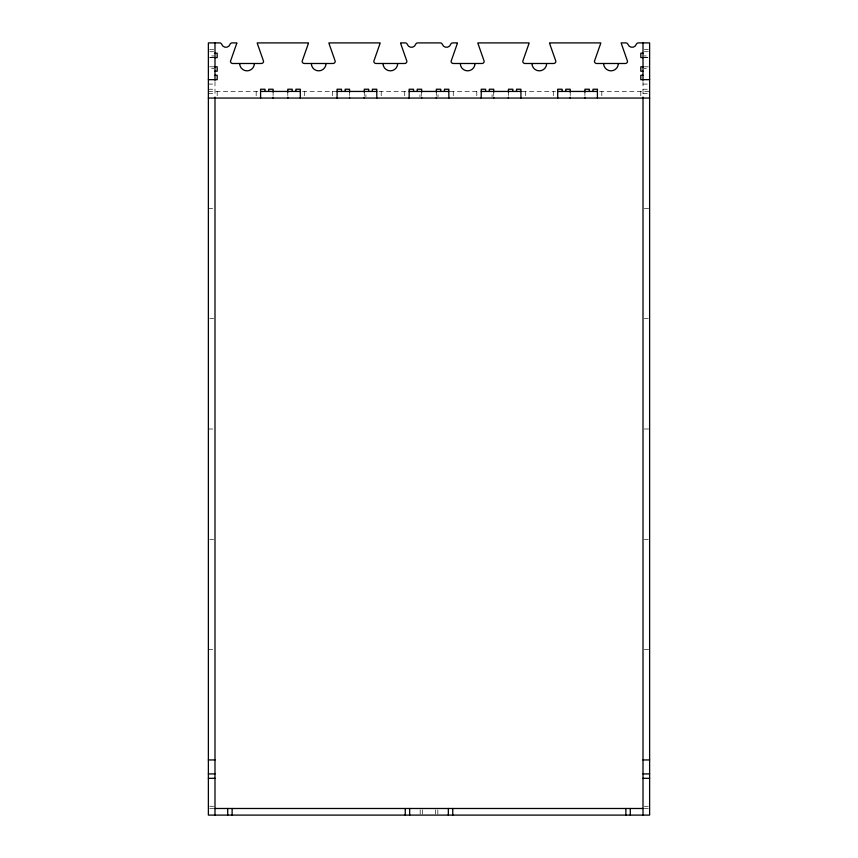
<?xml version="1.0" encoding="UTF-8"?>
<svg xmlns="http://www.w3.org/2000/svg" width="858" height="858" viewBox="0 0 858 858"><rect width="100%" height="100%" fill="white"/><g stroke="black" fill="none" stroke-linecap="round" stroke-linejoin="round"><path stroke-width="0.64" stroke-dasharray="4.29 3.22" d="M209.695 49.517L213.663 49.517M644.337 49.517L648.305 49.517M209.695 51.727L213.663 51.727M644.337 51.727L648.305 51.727M211.679 55.952L213.889 55.952M644.111 55.952L646.321 55.952M210.028 57.336L213.331 57.336M644.669 57.336L647.972 57.336M209.631 57.604L213.663 57.604M643.007 57.604L648.369 57.604M209.631 66.806L214.993 66.806M644.337 66.806L648.369 66.806M211.679 68.458L213.889 68.458M644.111 68.458L646.321 68.458M208.376 84.084L214.993 84.084M643.007 84.084L649.624 84.084M208.376 89.232L214.993 89.232M643.007 89.232L649.624 89.232M208.376 91.441L258.376 91.441M302.509 91.441L335.971 91.441M378.989 91.441L408.043 91.441M449.957 91.441L479.011 91.441M522.029 91.441L555.491 91.441M599.624 91.441L649.624 91.441M208.376 93.64L214.993 93.64M643.007 93.64L649.624 93.64M208.376 208.376L213.663 208.376M644.337 208.376L649.624 208.376M209.695 318.683L213.663 318.683M644.337 318.683L648.305 318.683M208.376 429L213.663 429M644.337 429L649.624 429M209.695 539.317L213.663 539.317M644.337 539.317L648.305 539.317M208.376 649.624L213.663 649.624M644.337 649.624L649.624 649.624M209.695 806.273L213.663 806.273M644.337 806.273L648.305 806.273M209.695 808.483L213.663 808.483M644.337 808.483L648.305 808.483M643.007 81.607L643.007 98.059M640.808 91.441L640.808 98.059M601.823 91.441L601.823 98.059M584.909 91.441L584.909 95.57M570.205 92.761L570.205 95.57M553.292 91.441L553.292 98.059M525.343 91.441L525.343 98.059M508.429 91.441L508.429 95.57M493.715 92.761L493.715 95.57M492.063 94.745L492.063 96.954M476.801 91.441L476.801 98.059M453.271 91.441L453.271 98.059M438.009 94.745L438.009 96.954M437.827 809.802L437.827 815.1M436.357 92.761L436.357 95.57M435.617 809.802L435.617 815.1M422.383 809.802L422.383 815.1M421.643 92.761L421.643 95.57M419.991 94.745L419.991 96.954M420.173 809.802L420.173 815.1M404.729 91.441L404.729 98.059M381.199 91.441L381.199 98.059M365.937 94.745L365.937 96.954M364.285 91.441L364.285 95.57M349.571 92.761L349.571 95.57M332.657 91.441L332.657 98.059M304.708 91.441L304.708 98.059M287.795 91.441L287.795 95.57M273.091 92.761L273.091 95.57M256.177 91.441L256.177 98.059M217.192 91.441L217.192 98.059M214.993 81.607L214.993 98.059"/><path stroke-width="1.29" d="M214.993 53.196L217.192 53.196L217.192 57.604L214.672 57.604M643.007 53.196L640.808 53.196L640.808 57.604L643.328 57.604M214.672 66.806L217.192 66.806L217.192 71.214L214.993 71.214M643.328 66.806L640.808 66.806L640.808 71.214L643.007 71.214M214.993 75.257L217.192 75.257L217.192 79.676L208.376 79.676M643.007 75.257L640.808 75.257L640.808 79.676L649.624 79.676M260.585 91.441L300.3 91.441M337.076 91.441L376.78 91.441M409.148 91.441L448.852 91.441M481.22 91.441L520.924 91.441M557.7 91.441L597.415 91.441M208.376 98.059L649.624 98.059M208.376 759.941L214.993 759.941M643.007 759.941L649.624 759.941M208.376 773.916L214.993 773.916M643.007 773.916L649.624 773.916M208.376 778.324L214.993 778.324M643.007 778.324L649.624 778.324M214.993 808.483L643.007 808.483M643.007 42.9L643.007 80.223M643.007 97.501L643.007 815.1M630.287 808.483L630.287 815.1M625.879 808.483L625.879 815.1M597.415 98.059L597.415 89.232L592.996 89.232L592.996 91.441M589.328 91.441L589.328 89.232L584.909 89.232L584.909 92.267M584.909 97.233L584.909 98.059M570.205 92.267L570.205 89.232L565.787 89.232L565.787 91.441M570.205 97.233L570.205 98.059M562.108 91.441L562.108 89.232L557.7 89.232L557.7 98.059M520.924 98.059L520.924 89.232L516.516 89.232L516.516 91.441M512.837 91.441L512.837 89.232L508.429 89.232L508.429 92.267M508.429 97.233L508.429 98.059M493.715 92.267L493.715 89.232L489.307 89.232L489.307 91.441M493.715 97.233L493.715 98.059M485.628 91.441L485.628 89.232L481.22 89.232L481.22 98.059M452.756 808.483L452.756 815.1M448.852 98.059L448.852 89.232L444.444 89.232L444.444 91.441M448.337 808.483L448.337 815.1M440.765 91.441L440.765 89.232L436.357 89.232L436.357 92.267M436.357 97.233L436.357 98.059M421.643 92.267L421.643 89.232L417.235 89.232L417.235 91.441M421.643 97.233L421.643 98.059M413.556 91.441L413.556 89.232L409.148 89.232L409.148 98.059M409.663 808.483L409.663 815.1M405.244 808.483L405.244 815.1M376.78 98.059L376.78 89.232L372.372 89.232L372.372 91.441M368.693 91.441L368.693 89.232L364.285 89.232L364.285 92.267M364.285 97.233L364.285 98.059M349.571 92.267L349.571 89.232L345.163 89.232L345.163 91.441M349.571 97.233L349.571 98.059M341.484 91.441L341.484 89.232L337.076 89.232L337.076 98.059M300.3 98.059L300.3 89.232L295.892 89.232L295.892 91.441M292.213 91.441L292.213 89.232L287.795 89.232L287.795 92.267M287.795 97.233L287.795 98.059M273.091 92.267L273.091 89.232L268.672 89.232L268.672 91.441M273.091 97.233L273.091 98.059M265.004 91.441L265.004 89.232L260.585 89.232L260.585 98.059M232.121 808.483L232.121 815.1M227.713 808.483L227.713 815.1M214.993 42.9L214.993 80.223M214.993 97.501L214.993 815.1M618.339 63.492A7.357 7.357 0 0 1 610.982 70.849A7.357 7.357 0 0 1 603.624 63.492M546.664 63.492A7.357 7.357 0 0 1 539.317 70.849A7.357 7.357 0 0 1 531.96 63.492M475 63.492A7.357 7.357 0 0 1 467.642 70.849A7.357 7.357 0 0 1 460.296 63.492M397.704 63.492A7.357 7.357 0 0 1 390.358 70.849A7.357 7.357 0 0 1 383 63.492M326.04 63.492A7.357 7.357 0 0 1 318.683 70.849A7.357 7.357 0 0 1 311.336 63.492M254.376 63.492A7.357 7.357 0 0 1 247.018 70.849A7.357 7.357 0 0 1 239.661 63.492M236.69 43.533L230.47 61.283A2.209 2.209 0 0 0 232.679 63.492L261.358 63.492A2.209 2.209 0 0 0 263.567 61.283L257.346 43.533A2.209 2.209 0 0 1 257.261 42.9L308.44 42.9A2.209 2.209 0 0 1 308.354 43.533L302.134 61.283A2.209 2.209 0 0 0 304.343 63.492L333.022 63.492A2.209 2.209 0 0 0 335.231 61.283L329.022 43.533A2.209 2.209 0 0 1 328.925 42.9L380.115 42.9A2.209 2.209 0 0 1 380.019 43.533L373.809 61.283A2.209 2.209 0 0 0 376.008 63.492L404.697 63.492A2.209 2.209 0 0 0 406.896 61.283L400.686 43.533A2.209 2.209 0 0 1 400.589 42.9L405.244 42.9A2.209 2.209 0 0 1 407.325 44.369A4.408 4.408 0 0 0 415.647 44.369A2.209 2.209 0 0 1 417.728 42.9L440.272 42.9A2.209 2.209 0 0 1 442.353 44.369A4.408 4.408 0 0 0 450.675 44.369A2.209 2.209 0 0 1 452.756 42.9L457.411 42.9A2.209 2.209 0 0 1 457.314 43.533L451.104 61.283A2.209 2.209 0 0 0 453.303 63.492L481.992 63.492A2.209 2.209 0 0 0 484.191 61.283L477.981 43.533A2.209 2.209 0 0 1 477.885 42.9L529.075 42.9A2.209 2.209 0 0 1 528.978 43.533L522.769 61.283A2.209 2.209 0 0 0 524.978 63.492L553.657 63.492A2.209 2.209 0 0 0 555.866 61.283L549.646 43.533A2.209 2.209 0 0 1 549.56 42.9L600.739 42.9A2.209 2.209 0 0 1 600.654 43.533L594.433 61.283A2.209 2.209 0 0 0 596.642 63.492L625.321 63.492A2.209 2.209 0 0 0 627.53 61.283L621.31 43.533A2.209 2.209 0 0 1 621.224 42.9L625.879 42.9A2.209 2.209 0 0 1 627.959 44.369A4.408 4.408 0 0 0 636.271 44.369A2.209 2.209 0 0 1 638.352 42.9L649.624 42.9L649.624 815.1L208.376 815.1L208.376 42.9L219.648 42.9A2.209 2.209 0 0 1 221.729 44.369A4.408 4.408 0 0 0 230.041 44.369A2.209 2.209 0 0 1 232.121 42.9L236.776 42.9A2.209 2.209 0 0 1 236.69 43.533"/></g></svg>
